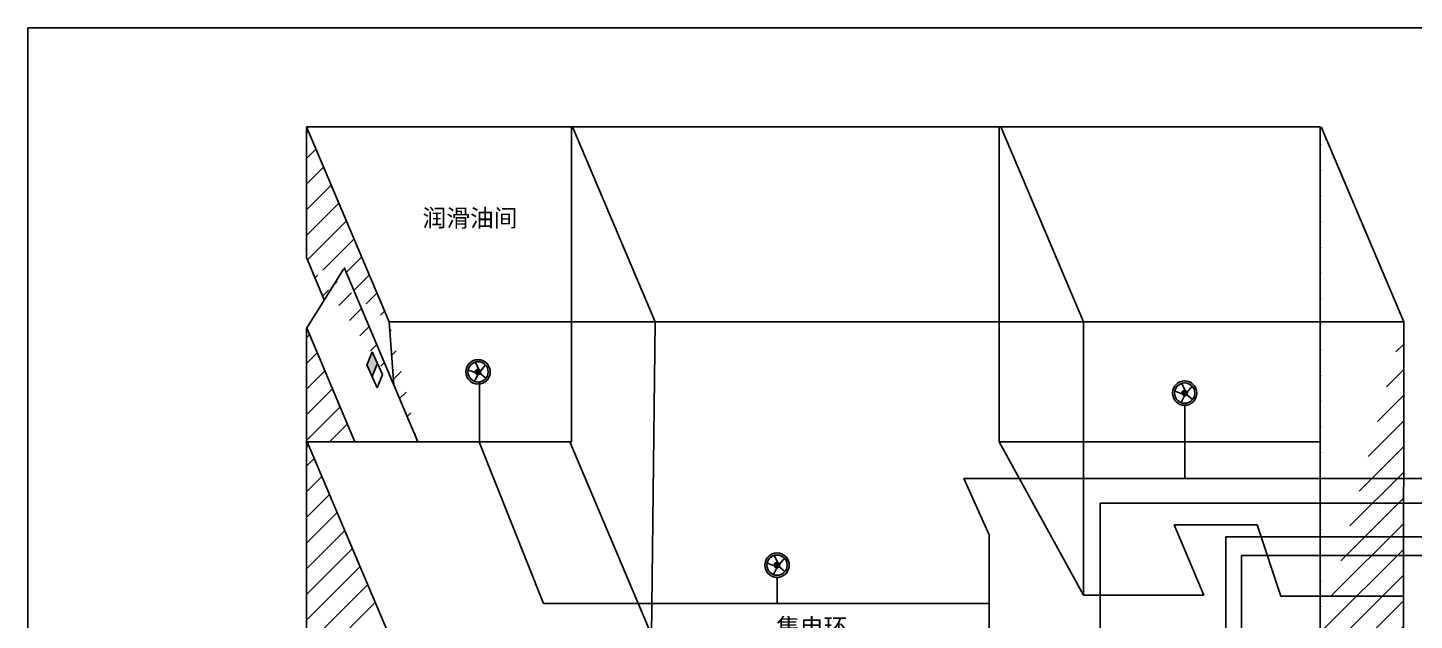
# Model space of a CAD drawing. Extents: x 62072 to 79005, y 47749 to 66939.
# Drawn here: x 62072 to 66848, y 64862 to 66904 of the extents above; entities that cross this region are included whole.
import ezdxf

# ---------------------------------------------------------------- set-up
doc = ezdxf.new("R2010")
doc.units = 0
doc.header["$LTSCALE"] = 1000
doc.header["$MEASUREMENT"] = 0
doc.layers.get('0').update_dxf_attribs({"linetype": 'CONTINUOUS'})
doc.styles.get("Standard").update_dxf_attribs({"font": 'GBENOR', "bigfont": 'GBCBIG'})
pattern_1 = [(45, (48560.98, 54368.89), (-44.19417, 44.19417), [])]

msp = doc.modelspace()

# ---------------------------------------------------------------- hatches: boundary and pattern name
h = msp.add_hatch()
h.set_pattern_fill('ANSI31', color=256, scale=500, style=0)
h.set_pattern_definition(pattern_1)
edge = h.paths.add_edge_path()
edge.add_line((63032.1, 66562.2), (63316.8, 65890.4))
edge.add_line((63032.1, 66109.4), (63032.1, 66562.2))
edge.add_line((63032.1, 66111.9), (63093.7, 65966.5))
edge.add_line((63032.1, 65867.8), (63159.4, 66071.6))
edge.add_line((63162.1, 66077.2), (63416.3, 65477.3))
edge.add_line((63316.8, 65890.4), (63333.5, 65672.7))
h = msp.add_hatch()
h.set_pattern_fill('ANSI31', color=256, scale=500, style=0)
h.set_pattern_definition(pattern_1)
edge = h.paths.add_edge_path()
edge.add_line((66527.3, 66562.2), (66811.9, 65890.4))
edge.add_line((66524.7, 66562.2), (66524.7, 64799.2))
edge.add_line((66811.9, 65890.4), (66811.9, 64182.6))
edge.add_line((66527.3, 64854.5), (66811.9, 64182.6))
for points in [[(63259.1, 65787.3), (63240.5, 65741.5), (63258.3, 65702.3), (63276.9, 65748.2)], [(63632.7, 65717.7, 1), (63614.3, 65717.7, 1)], [(66048.2, 65644.7, 1), (66066.7, 65644.7, 1)], [(64644, 65051.8, 1), (64662.5, 65051.8, 1)]]:
    msp.add_hatch(color=256).paths.add_polyline_path(points)
h = msp.add_hatch(color=256)
h.paths.add_polyline_path([(63665.6, 65717.7, 1), (63581.4, 65717.7, 1)])
h.paths.add_polyline_path([(63658.4, 65717.7, 1), (63588.6, 65717.7, 1)], flags=16)
h = msp.add_hatch(color=256)
h.paths.add_polyline_path([(66099.6, 65644.7, 1), (66015.3, 65644.7, 1)])
h.paths.add_polyline_path([(66092.4, 65644.7, 1), (66022.6, 65644.7, 1)], flags=16)
h = msp.add_hatch(color=256)
h.paths.add_polyline_path([(64611.2, 65051.8, 1), (64695.4, 65051.8, 1)])
h.paths.add_polyline_path([(64688.2, 65051.8, -1), (64618.4, 65051.8, -1)], flags=16)

# ---------------------------------------------------------------- linework, layer by layer
for p, q in [((62072.3, 66903.8), (69920.3, 66903.8)), ((62072.3, 66903.8), (62072.3, 61023.2)), ((63032.1, 66562.2), (66524.7, 66562.2)), ((63032.1, 66109.4), (63032.1, 66562.2)), ((63032.1, 66562.2), (66524.7, 66562.2)), ((63032.1, 66109.4), (63032.1, 66562.2)), ((63032.1, 66562.2), (63316.8, 65890.4)), ((63944.8, 66562.2), (63944.8, 65477.3)), ((63948.4, 66562.2), (64233, 65890.4)), ((65418.7, 66562.2), (65418.7, 65477)), ((65424.2, 66562.2), (65708.9, 65890.4)), ((66524.7, 66562.2), (66524.7, 64799.2)), ((66524.7, 66562.2), (66524.7, 64799.2)), ((66527.3, 66562.2), (66811.9, 65890.4)), ((63032.1, 66111.9), (63093.7, 65966.5)), ((63032.1, 65867.8), (63159.4, 66071.6)), ((63162.1, 66077.2), (63416.3, 65477.3)), ((63034.7, 65866.3), (63199.5, 65477.3)), ((63316.8, 65890.4), (63944.8, 65890.4)), ((63316.8, 65890.4), (63333.5, 65672.7)), ((64233, 65890.4), (63944.8, 65890.4)), ((64233, 65890.4), (64220.9, 64811.6)), ((64233, 65890.4), (65418.7, 65890.4)), ((65418.7, 65890.4), (65708.9, 65890.4)), ((65708.9, 65890.4), (66524.7, 65890.4)), ((65708.9, 65890.4), (65708.9, 64947.9)), ((66524.7, 65890.4), (66811.9, 65890.1)), ((66810.4, 64185.2), (66811.9, 65890.1)), ((63032.1, 65834.8), (63043.3, 65846)), ((63032.1, 65746.4), (63069.6, 65783.9)), ((63240.5, 65741.5), (63259.1, 65787.3)), ((63259.1, 65787.3), (63294.7, 65708.8)), ((63032.1, 65658), (63095.9, 65721.8)), ((63240.5, 65741.6), (63276.1, 65663.1)), ((63258.3, 65702.3), (63276.9, 65748.2)), ((63614.6, 65715.5), (63589.2, 65724.1)), ((63625.7, 65726.7), (63613.3, 65751.1)), ((63632.3, 65720.6), (63648.9, 65741.7)), ((63276.1, 65663.1), (63294.7, 65708.9)), ((63623.2, 65708.5), (63611.5, 65685)), ((63630.7, 65712), (63650.8, 65696)), ((66059.7, 65653.6), (66047.2, 65678)), ((63032.1, 65569.7), (63122.2, 65659.7)), ((66048.5, 65642.4), (66023.1, 65651)), ((66057.1, 65635.4), (66045.4, 65611.9)), ((66064.7, 65638.9), (66084.8, 65622.9)), ((66066.2, 65647.5), (66082.8, 65668.6)), ((63032.1, 65481.3), (63148.5, 65597.7)), ((63111.5, 65477.3), (63173.3, 65539.1)), ((63944.8, 65477.3), (63032.1, 65477.3)), ((63032.1, 65458.6), (63039.6, 65466.1)), ((63035.2, 65476.4), (63319.9, 64804.5)), ((63939.3, 65476.4), (64220.9, 64811.6)), ((65418.7, 65477), (65708.9, 64947.9)), ((65418.7, 65477), (66524.7, 65477)), ((63032.1, 65392.9), (63059.1, 65419.9)), ((63032.1, 65392.9), (63059.1, 65419.9)), ((63032.1, 65304.5), (63085.5, 65357.8)), ((63032.1, 65304.5), (63085.5, 65357.8)), ((63032.1, 65216.1), (63111.8, 65295.7)), ((63032.1, 65216.1), (63111.8, 65295.7)), ((63032.1, 65127.7), (63138.1, 65233.7)), ((63032.1, 65127.7), (63138.1, 65233.7)), ((63032.1, 65039.3), (63164.4, 65171.6)), ((63032.1, 65039.3), (63164.4, 65171.6)), ((66021, 65190.4), (66307.3, 65190.4)), ((66021, 65190.4), (66123.8, 64947.9)), ((66307.3, 65190.4), (66388.4, 64944.7)), ((63032.1, 64950.9), (63190.7, 65109.5)), ((63032.1, 64950.9), (63190.7, 65109.5)), ((64644.3, 65049.6), (64619, 65058.2)), ((64655.5, 65060.8), (64643.1, 65085.2)), ((64662.1, 65054.7), (64678.6, 65075.8)), ((66253.1, 65037.2), (66253.1, 65085.6)), ((63032.1, 64862.6), (63217, 65047.4)), ((63032.1, 64862.6), (63217, 65047.4)), ((64652.9, 65042.6), (64641.3, 65019.1)), ((64660.5, 65046.1), (64680.6, 65030.1)), ((63032.1, 64774.2), (63243.3, 64985.3)), ((63032.1, 64774.2), (63243.3, 64985.3)), ((63032.1, 64685.8), (63269.6, 64923.2)), ((63032.1, 64685.8), (63269.6, 64923.2)), ((65708.9, 64947.9), (66123.8, 64947.9)), ((66388.4, 64944.7), (66524.7, 64944.7)), ((66524.7, 64944.7), (66811.1, 64944.5))]:
    msp.add_line(p, q)
at = {"color": 1}
for p, q in [((63628, 65683.1), (63628, 65472.9)), ((66058.2, 65602.5), (66058.2, 65350.5)), ((63628, 65472.9), (63849.1, 64919.8)), ((65297.3, 65350.5), (67114.1, 65350.5)), ((65384.2, 65156.3), (65297.3, 65350.5)), ((65766.2, 65265.6), (67040.4, 65265.6)), ((65766.2, 63130.8), (65766.2, 65265.6)), ((65384.2, 64919.8), (65384.2, 65156.3)), ((64654, 65009.7), (64654, 64919.8)), ((63849.1, 64919.8), (65384.2, 64919.8)), ((65384.2, 64919.8), (65384.2, 63373.1))]:
    msp.add_line(p, q, dxfattribs=at)
at = {"color": 5}
for p, q in [((66199.4, 65039.9), (66199.4, 65149.2)), ((66199.4, 65149.2), (66955.7, 65149.2)), ((66199.4, 63042.3), (66199.4, 65039.9))]:
    msp.add_line(p, q, dxfattribs=at)
at = {"color": 2}
for p, q in [((66253.1, 65085.6), (66880.7, 65085.6)), ((66253.1, 62984.4), (66253.1, 65037.2))]:
    msp.add_line(p, q, dxfattribs=at)
msp.add_lwpolyline([(63032.1, 63876.3), (63032.1, 65867.8)])
for centre, radius in [((63623.5, 65717.7), 42.1), ((63623.5, 65717.7), 42.1), ((63623.5, 65717.7), 34.9), ((63623.5, 65717.7), 9.23), ((66057.5, 65644.7), 42.1), ((66057.5, 65644.7), 42.1), ((66057.5, 65644.7), 34.9), ((66057.5, 65644.7), 9.23), ((64653.3, 65051.8), 42.1), ((64653.3, 65051.8), 42.1), ((64653.3, 65051.8), 34.9), ((64653.3, 65051.8), 9.23)]:
    msp.add_circle(centre, radius)

# ---------------------------------------------------------------- texts
at = {"char_height": 60, "attachment_point": 1}
for s, insert, width in [('{\\f\uffbfﾬￌ￥_GB2312|b0|i0|c134|p49;润滑油间}', (63432, 66278.1), 327.339), ('{\\f\uffbfﾬￌ￥_GB2312|b0|i0|c134|p49;集电环}', (64650.4, 64868.4), 275.596)]:
    msp.add_mtext(s, dxfattribs=dict(at, insert=insert, width=width))

doc.saveas('drawing.dxf')
